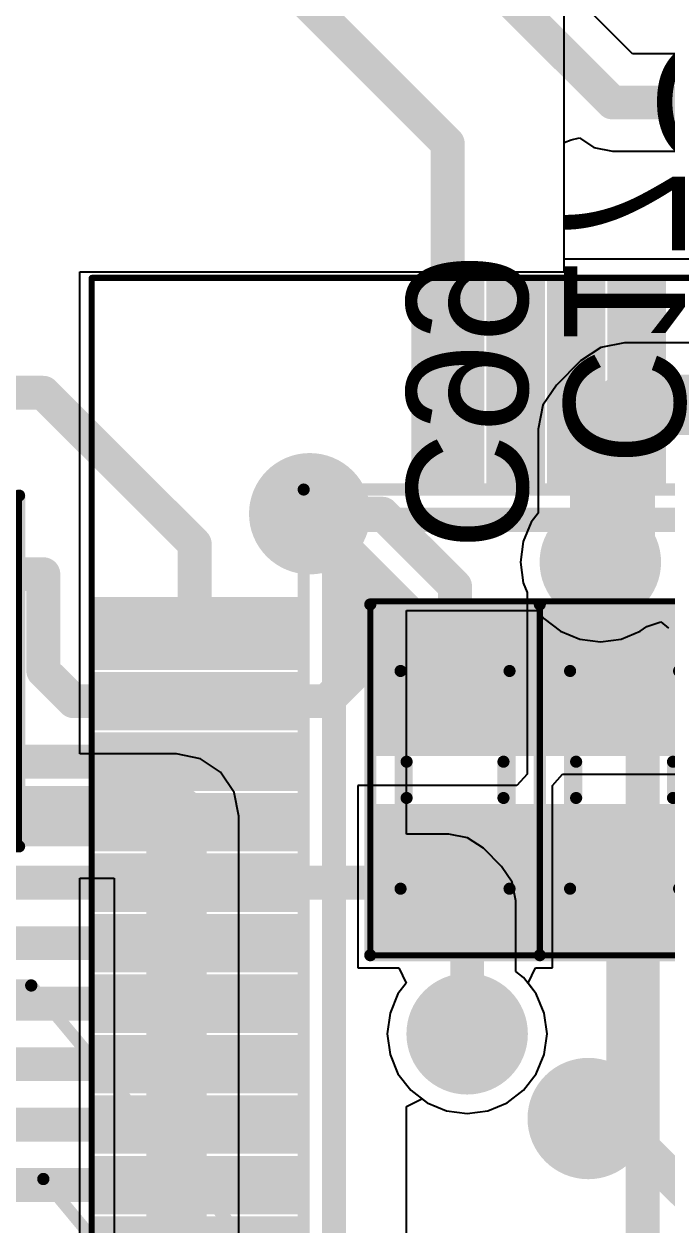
# Model space of a CAD drawing. Header units: millimetres. Extents: x 29 to 180, y 30 to 200.
# Drawn here: x 83.84 to 89.15, y 150.62 to 160.55 of the extents above; entities that cross this region are included whole.
import ezdxf

# ---------------------------------------------------------------- set-up
doc = ezdxf.new("R2010")
doc.units = ezdxf.units.MM
for name, color, linetype in [('BottomLayer', 5, 'Continuous'), ('BottomOverlay', 54, 'Continuous'), ('BottomPaste', 16, 'Continuous'), ('BottomSolder', 6, 'Continuous'), ('Mechanical13', 56, 'Continuous'), ('Mechanical15', 56, 'Continuous'), ('MultiLayer', 9, 'Continuous'), ('TopLayer', 1, 'Continuous'), ('TopOverlay', 2, 'Continuous'), ('TopPaste', 8, 'Continuous'), ('TopSolder', 216, 'Continuous'), ('ViaHoleLayer', 16, 'Continuous')]:
    doc.layers.add(name, color=color, linetype=linetype)

# ---------------------------------------------------------------- blocks, each defined once
blk = doc.blocks.new('SMD_C_0603_133')
at = {"layer": 'Mechanical13', "const_width": 0.0999998}
for points in [[(-0.90000074, 0.4499991), (-0.90000074, -0.45000164)], [(-0.90000074, 0.4499991), (0.8999982, 0.4499991)], [(0.8999982, 0.4499991), (0.8999982, -0.45000164)], [(-0.90000074, -0.45000164), (0.8999982, -0.45000164)]]:
    blk.add_lwpolyline(points, dxfattribs=at)
at = {"layer": 'Mechanical13', "const_width": 0.0499999}
for points in [[(-0.9249994199999999, 0.4499991, 1), (-0.8750020599999999, 0.4499991, 1)], [(-0.9249994199999999, 0.4499991, 1), (-0.8750020599999999, 0.4499991, 1)], [(0.8749995199999999, 0.4499991, 1), (0.9249968799999999, 0.4499991, 1)], [(0.8749995199999999, 0.4499991, 1), (0.9249968799999999, 0.4499991, 1)], [(-0.9249994199999999, -0.45000164, 1), (-0.8750020599999999, -0.45000164, 1)], [(-0.9249994199999999, -0.45000164, 1), (-0.8750020599999999, -0.45000164, 1)], [(0.8749995199999999, -0.45000164, 1), (0.9249968799999999, -0.45000164, 1)], [(0.8749995199999999, -0.45000164, 1), (0.9249968799999999, -0.45000164, 1)]]:
    blk.add_lwpolyline(points, format="xyb", close=True, dxfattribs=at)
at = {"layer": 'Mechanical15', "const_width": 0.0499999}
for points in [[(-1.47500086, 0.7000011399999999), (-1.47500086, -0.7000011399999999)], [(-1.47500086, 0.7000011399999999), (1.44999964, 0.7000011399999999)], [(1.44999964, 0.7000011399999999), (1.44999964, -0.7000011399999999)], [(-1.47500086, -0.7000011399999999), (1.44999964, -0.7000011399999999)]]:
    blk.add_lwpolyline(points, dxfattribs=at)
at = {"layer": 'Mechanical15', "const_width": 0.02499868}
for points in [[(-1.4875002, 0.7000011399999999, 1), (-1.46250152, 0.7000011399999999, 1)], [(-1.4875002, 0.7000011399999999, 1), (-1.46250152, 0.7000011399999999, 1)], [(1.4375003, 0.7000011399999999, 1), (1.46249898, 0.7000011399999999, 1)], [(1.4375003, 0.7000011399999999, 1), (1.46249898, 0.7000011399999999, 1)], [(-1.4875002, -0.7000011399999999, 1), (-1.46250152, -0.7000011399999999, 1)], [(-1.4875002, -0.7000011399999999, 1), (-1.46250152, -0.7000011399999999, 1)], [(1.4375003, -0.7000011399999999, 1), (1.46249898, -0.7000011399999999, 1)], [(1.4375003, -0.7000011399999999, 1), (1.46249898, -0.7000011399999999, 1)]]:
    blk.add_lwpolyline(points, format="xyb", close=True, dxfattribs=at)
at = {"layer": 'TopLayer'}
for points in [[(-0.30000194, -0.5499989), (-0.30000194, 0.5499989), (-1.29999994, -0.5499989), (-1.29999994, 0.5499989)], [(1.2999974, -0.5499989), (1.2999974, 0.5499989), (0.2999994, -0.5499989), (0.2999994, 0.5499989)]]:
    blk.add_solid(points, dxfattribs=at)
at = {"layer": 'TopOverlay', "const_width": 0.0999998}
for points in [[(-1.44999964, 0.7000011399999999), (-1.44999964, -0.7000011399999999)], [(-1.44999964, 0.7000011399999999), (1.44999964, 0.7000011399999999)], [(1.44999964, 0.7000011399999999), (1.44999964, -0.7000011399999999)], [(-0.1499997, 0.3999992), (0.1499997, 0.3999992)], [(-0.1499997, -0.40000174), (0.1499997, -0.40000174)], [(-1.44999964, -0.7000011399999999), (1.44999964, -0.7000011399999999)]]:
    blk.add_lwpolyline(points, dxfattribs=at)
at = {"layer": 'TopOverlay', "const_width": 0.0499999}
for points in [[(-1.47499832, 0.7000011399999999, 1), (-1.42500096, 0.7000011399999999, 1)], [(-1.47499832, 0.7000011399999999, 1), (-1.42500096, 0.7000011399999999, 1)], [(1.42500096, 0.7000011399999999, 1), (1.47499832, 0.7000011399999999, 1)], [(1.42500096, 0.7000011399999999, 1), (1.47499832, 0.7000011399999999, 1)], [(-0.17499838, 0.3999992, 1), (-0.12500102, 0.3999992, 1)], [(0.12500102, 0.3999992, 1), (0.17499838, 0.3999992, 1)], [(-0.17499838, -0.40000174, 1), (-0.12500102, -0.40000174, 1)], [(0.12500102, -0.40000174, 1), (0.17499838, -0.40000174, 1)], [(-1.47499832, -0.7000011399999999, 1), (-1.42500096, -0.7000011399999999, 1)], [(-1.47499832, -0.7000011399999999, 1), (-1.42500096, -0.7000011399999999, 1)], [(1.42500096, -0.7000011399999999, 1), (1.47499832, -0.7000011399999999, 1)], [(1.42500096, -0.7000011399999999, 1), (1.47499832, -0.7000011399999999, 1)]]:
    blk.add_lwpolyline(points, format="xyb", close=True, dxfattribs=at)
at = {"layer": 'TopPaste'}
for points in [[(-0.30000194, -0.5499989), (-0.30000194, 0.5499989), (-1.29999994, -0.5499989), (-1.29999994, 0.5499989)], [(1.2999974, -0.5499989), (1.2999974, 0.5499989), (0.2999994, -0.5499989), (0.2999994, 0.5499989)]]:
    blk.add_solid(points, dxfattribs=at)
at = {"layer": 'TopSolder'}
for points in [[(-0.19840194, -0.6515989), (-0.19840194, 0.6515989), (-1.40159994, -0.6515989), (-1.40159994, 0.6515989)], [(1.4015974, -0.6515989), (1.4015974, 0.6515989), (0.1983994, -0.6515989), (0.1983994, 0.6515989)]]:
    blk.add_solid(points, dxfattribs=at)
blk = doc.blocks.new('SMD_C_0603_B_219')
at = {"layer": 'BottomLayer'}
for points in [[(-1.29999994, 0.5499989), (-1.29999994, -0.5499989), (-0.30000194, 0.5499989), (-0.30000194, -0.5499989)], [(0.2999994, 0.5499989), (0.2999994, -0.5499989), (1.2999974, 0.5499989), (1.2999974, -0.5499989)]]:
    blk.add_solid(points, dxfattribs=at)
at = {"layer": 'BottomOverlay', "const_width": 0.0999998}
for points in [[(-1.44999964, -0.7000011399999999), (-1.44999964, 0.7000011399999999)], [(1.44999964, 0.7000011399999999), (-1.44999964, 0.7000011399999999)], [(1.44999964, -0.7000011399999999), (1.44999964, 0.7000011399999999)], [(0.1499997, 0.40000174), (-0.1499997, 0.40000174)], [(0.1499997, -0.3999992), (-0.1499997, -0.3999992)], [(1.44999964, -0.7000011399999999), (-1.44999964, -0.7000011399999999)]]:
    blk.add_lwpolyline(points, dxfattribs=at)
at = {"layer": 'BottomOverlay', "const_width": 0.0499999}
for points in [[(-1.47499832, 0.7000011399999999, 1), (-1.42500096, 0.7000011399999999, 1)], [(-1.47499832, 0.7000011399999999, 1), (-1.42500096, 0.7000011399999999, 1)], [(1.42500096, 0.7000011399999999, 1), (1.47499832, 0.7000011399999999, 1)], [(1.42500096, 0.7000011399999999, 1), (1.47499832, 0.7000011399999999, 1)], [(-0.17499838, 0.40000174, 1), (-0.12500102, 0.40000174, 1)], [(0.12500102, 0.40000174, 1), (0.17499838, 0.40000174, 1)], [(-0.17499838, -0.3999992, 1), (-0.12500102, -0.3999992, 1)], [(0.12500102, -0.3999992, 1), (0.17499838, -0.3999992, 1)], [(-1.47499832, -0.7000011399999999, 1), (-1.42500096, -0.7000011399999999, 1)], [(-1.47499832, -0.7000011399999999, 1), (-1.42500096, -0.7000011399999999, 1)], [(1.42500096, -0.7000011399999999, 1), (1.47499832, -0.7000011399999999, 1)], [(1.42500096, -0.7000011399999999, 1), (1.47499832, -0.7000011399999999, 1)]]:
    blk.add_lwpolyline(points, format="xyb", close=True, dxfattribs=at)
at = {"layer": 'BottomPaste'}
for points in [[(-1.29999994, 0.5499989), (-1.29999994, -0.5499989), (-0.30000194, 0.5499989), (-0.30000194, -0.5499989)], [(0.2999994, 0.5499989), (0.2999994, -0.5499989), (1.2999974, 0.5499989), (1.2999974, -0.5499989)]]:
    blk.add_solid(points, dxfattribs=at)
at = {"layer": 'BottomSolder'}
for points in [[(-1.40159994, 0.6515989), (-1.40159994, -0.6515989), (-0.19840194, 0.6515989), (-0.19840194, -0.6515989)], [(0.1983994, 0.6515989), (0.1983994, -0.6515989), (1.4015974, 0.6515989), (1.4015974, -0.6515989)]]:
    blk.add_solid(points, dxfattribs=at)
at = {"layer": 'Mechanical13', "const_width": 0.0999998}
for points in [[(-0.90000074, -0.4499991), (-0.90000074, 0.45000164)], [(0.8999982, 0.45000164), (-0.90000074, 0.45000164)], [(0.8999982, -0.4499991), (0.8999982, 0.45000164)], [(0.8999982, -0.4499991), (-0.90000074, -0.4499991)]]:
    blk.add_lwpolyline(points, dxfattribs=at)
at = {"layer": 'Mechanical13', "const_width": 0.0499999}
for points in [[(-0.9249994199999999, 0.45000164, 1), (-0.8750020599999999, 0.45000164, 1)], [(-0.9249994199999999, 0.45000164, 1), (-0.8750020599999999, 0.45000164, 1)], [(0.8749995199999999, 0.45000164, 1), (0.9249968799999999, 0.45000164, 1)], [(0.8749995199999999, 0.45000164, 1), (0.9249968799999999, 0.45000164, 1)], [(-0.9249994199999999, -0.4499991, 1), (-0.8750020599999999, -0.4499991, 1)], [(-0.9249994199999999, -0.4499991, 1), (-0.8750020599999999, -0.4499991, 1)], [(0.8749995199999999, -0.4499991, 1), (0.9249968799999999, -0.4499991, 1)], [(0.8749995199999999, -0.4499991, 1), (0.9249968799999999, -0.4499991, 1)]]:
    blk.add_lwpolyline(points, format="xyb", close=True, dxfattribs=at)
at = {"layer": 'Mechanical15', "const_width": 0.0499999}
for points in [[(-1.47500086, -0.7000011399999999), (-1.47500086, 0.7000011399999999)], [(1.44999964, 0.7000011399999999), (-1.47500086, 0.7000011399999999)], [(1.44999964, -0.7000011399999999), (1.44999964, 0.7000011399999999)], [(1.44999964, -0.7000011399999999), (-1.47500086, -0.7000011399999999)]]:
    blk.add_lwpolyline(points, dxfattribs=at)
at = {"layer": 'Mechanical15', "const_width": 0.02499868}
for points in [[(-1.4875002, 0.7000011399999999, 1), (-1.46250152, 0.7000011399999999, 1)], [(-1.4875002, 0.7000011399999999, 1), (-1.46250152, 0.7000011399999999, 1)], [(1.4375003, 0.7000011399999999, 1), (1.46249898, 0.7000011399999999, 1)], [(1.4375003, 0.7000011399999999, 1), (1.46249898, 0.7000011399999999, 1)], [(-1.4875002, -0.7000011399999999, 1), (-1.46250152, -0.7000011399999999, 1)], [(-1.4875002, -0.7000011399999999, 1), (-1.46250152, -0.7000011399999999, 1)], [(1.4375003, -0.7000011399999999, 1), (1.46249898, -0.7000011399999999, 1)], [(1.4375003, -0.7000011399999999, 1), (1.46249898, -0.7000011399999999, 1)]]:
    blk.add_lwpolyline(points, format="xyb", close=True, dxfattribs=at)
blk = doc.blocks.new('SMD_C_0603_B_301')
at = {"layer": 'BottomLayer'}
for points in [[(-1.29999994, 0.5499989), (-1.29999994, -0.5499989), (-0.30000194, 0.5499989), (-0.30000194, -0.5499989)], [(0.2999994, 0.5499989), (0.2999994, -0.5499989), (1.2999974, 0.5499989), (1.2999974, -0.5499989)]]:
    blk.add_solid(points, dxfattribs=at)
at = {"layer": 'BottomOverlay', "const_width": 0.0999998}
for points in [[(-1.44999964, -0.7000011399999999), (-1.44999964, 0.7000011399999999)], [(1.44999964, 0.7000011399999999), (-1.44999964, 0.7000011399999999)], [(1.44999964, -0.7000011399999999), (1.44999964, 0.7000011399999999)], [(0.1499997, 0.40000174), (-0.1499997, 0.40000174)], [(0.1499997, -0.3999992), (-0.1499997, -0.3999992)], [(1.44999964, -0.7000011399999999), (-1.44999964, -0.7000011399999999)]]:
    blk.add_lwpolyline(points, dxfattribs=at)
at = {"layer": 'BottomOverlay', "const_width": 0.0499999}
for points in [[(-1.47499832, 0.7000011399999999, 1), (-1.42500096, 0.7000011399999999, 1)], [(-1.47499832, 0.7000011399999999, 1), (-1.42500096, 0.7000011399999999, 1)], [(1.42500096, 0.7000011399999999, 1), (1.47499832, 0.7000011399999999, 1)], [(1.42500096, 0.7000011399999999, 1), (1.47499832, 0.7000011399999999, 1)], [(-0.17499838, 0.40000174, 1), (-0.12500102, 0.40000174, 1)], [(0.12500102, 0.40000174, 1), (0.17499838, 0.40000174, 1)], [(-0.17499838, -0.3999992, 1), (-0.12500102, -0.3999992, 1)], [(0.12500102, -0.3999992, 1), (0.17499838, -0.3999992, 1)], [(-1.47499832, -0.7000011399999999, 1), (-1.42500096, -0.7000011399999999, 1)], [(-1.47499832, -0.7000011399999999, 1), (-1.42500096, -0.7000011399999999, 1)], [(1.42500096, -0.7000011399999999, 1), (1.47499832, -0.7000011399999999, 1)], [(1.42500096, -0.7000011399999999, 1), (1.47499832, -0.7000011399999999, 1)]]:
    blk.add_lwpolyline(points, format="xyb", close=True, dxfattribs=at)
at = {"layer": 'BottomPaste'}
for points in [[(-1.29999994, 0.5499989), (-1.29999994, -0.5499989), (-0.30000194, 0.5499989), (-0.30000194, -0.5499989)], [(0.2999994, 0.5499989), (0.2999994, -0.5499989), (1.2999974, 0.5499989), (1.2999974, -0.5499989)]]:
    blk.add_solid(points, dxfattribs=at)
at = {"layer": 'BottomSolder'}
for points in [[(-1.40159994, 0.6515989), (-1.40159994, -0.6515989), (-0.19840194, 0.6515989), (-0.19840194, -0.6515989)], [(0.1983994, 0.6515989), (0.1983994, -0.6515989), (1.4015974, 0.6515989), (1.4015974, -0.6515989)]]:
    blk.add_solid(points, dxfattribs=at)
at = {"layer": 'Mechanical13', "const_width": 0.0999998}
for points in [[(-0.90000074, -0.4499991), (-0.90000074, 0.45000164)], [(0.8999982, 0.45000164), (-0.90000074, 0.45000164)], [(0.8999982, -0.4499991), (0.8999982, 0.45000164)], [(0.8999982, -0.4499991), (-0.90000074, -0.4499991)]]:
    blk.add_lwpolyline(points, dxfattribs=at)
at = {"layer": 'Mechanical13', "const_width": 0.0499999}
for points in [[(-0.9249994199999999, 0.45000164, 1), (-0.8750020599999999, 0.45000164, 1)], [(-0.9249994199999999, 0.45000164, 1), (-0.8750020599999999, 0.45000164, 1)], [(0.8749995199999999, 0.45000164, 1), (0.9249968799999999, 0.45000164, 1)], [(0.8749995199999999, 0.45000164, 1), (0.9249968799999999, 0.45000164, 1)], [(-0.9249994199999999, -0.4499991, 1), (-0.8750020599999999, -0.4499991, 1)], [(-0.9249994199999999, -0.4499991, 1), (-0.8750020599999999, -0.4499991, 1)], [(0.8749995199999999, -0.4499991, 1), (0.9249968799999999, -0.4499991, 1)], [(0.8749995199999999, -0.4499991, 1), (0.9249968799999999, -0.4499991, 1)]]:
    blk.add_lwpolyline(points, format="xyb", close=True, dxfattribs=at)
at = {"layer": 'Mechanical15', "const_width": 0.0499999}
for points in [[(-1.47500086, -0.7000011399999999), (-1.47500086, 0.7000011399999999)], [(1.44999964, 0.7000011399999999), (-1.47500086, 0.7000011399999999)], [(1.44999964, -0.7000011399999999), (1.44999964, 0.7000011399999999)], [(1.44999964, -0.7000011399999999), (-1.47500086, -0.7000011399999999)]]:
    blk.add_lwpolyline(points, dxfattribs=at)
at = {"layer": 'Mechanical15', "const_width": 0.02499868}
for points in [[(-1.4875002, 0.7000011399999999, 1), (-1.46250152, 0.7000011399999999, 1)], [(-1.4875002, 0.7000011399999999, 1), (-1.46250152, 0.7000011399999999, 1)], [(1.4375003, 0.7000011399999999, 1), (1.46249898, 0.7000011399999999, 1)], [(1.4375003, 0.7000011399999999, 1), (1.46249898, 0.7000011399999999, 1)], [(-1.4875002, -0.7000011399999999, 1), (-1.46250152, -0.7000011399999999, 1)], [(-1.4875002, -0.7000011399999999, 1), (-1.46250152, -0.7000011399999999, 1)], [(1.4375003, -0.7000011399999999, 1), (1.46249898, -0.7000011399999999, 1)], [(1.4375003, -0.7000011399999999, 1), (1.46249898, -0.7000011399999999, 1)]]:
    blk.add_lwpolyline(points, format="xyb", close=True, dxfattribs=at)
blk = doc.blocks.new('SOT486_1_V_621')
at = {"layer": 'Mechanical13', "const_width": 0.0999998}
for points in [[(-9.99999778, -9.99999778), (-9.99999778, 10.00000032)], [(10.00000032, -9.99999778), (-9.99999778, -9.99999778)]]:
    blk.add_lwpolyline(points, dxfattribs=at)
at = {"layer": 'Mechanical13', "const_width": 0.0499999}
blk.add_lwpolyline([(-10.02499646, -9.99999778, 1), (-9.9749991, -9.99999778, 1)], format="xyb", close=True, dxfattribs=at)
blk.add_lwpolyline([(-10.02499646, -9.99999778, 1), (-9.9749991, -9.99999778, 1)], format="xyb", close=True, dxfattribs=at)
at = {"layer": 'Mechanical15', "const_width": 0.0499999}
for points in [[(-11.74999936, -11.74999936), (-11.74999936, 11.7500019)], [(11.7500019, -11.74999936), (-11.74999936, -11.74999936)]]:
    blk.add_lwpolyline(points, dxfattribs=at)
at = {"layer": 'Mechanical15', "const_width": 0.02499868}
blk.add_lwpolyline([(-11.7624987, -11.74999936, 1), (-11.73750002, -11.74999936, 1)], format="xyb", close=True, dxfattribs=at)
blk.add_lwpolyline([(-11.7624987, -11.74999936, 1), (-11.73750002, -11.74999936, 1)], format="xyb", close=True, dxfattribs=at)
at = {"layer": 'TopLayer'}
for points in [[(-10.15000002, -7.38999792), (-10.15000002, -7.10999848), (-11.64999702, -7.38999792), (-11.64999702, -7.10999848)], [(-10.15000002, -7.889999459999999), (-10.15000002, -7.610000019999999), (-11.64999702, -7.889999459999999), (-11.64999702, -7.610000019999999)], [(-10.15000002, -8.38999846), (-10.15000002, -8.10999902), (-11.64999702, -8.38999846), (-11.64999702, -8.10999902)], [(-10.15000002, -9.009997219999999), (-10.15000002, -8.609998019999999), (-11.64999702, -9.009997219999999), (-11.64999702, -8.609998019999999)], [(-9.009997219999999, -11.64999702), (-8.609998019999999, -11.64999702), (-9.009997219999999, -10.15000002), (-8.609998019999999, -10.15000002)], [(-8.38999846, -11.64999702), (-8.10999902, -11.64999702), (-8.38999846, -10.15000002), (-8.10999902, -10.15000002)], [(-7.889999459999999, -11.64999702), (-7.610000019999999, -11.64999702), (-7.889999459999999, -10.15000002), (-7.610000019999999, -10.15000002)], [(-7.38999792, -11.64999702), (-7.10999848, -11.64999702), (-7.38999792, -10.15000002), (-7.10999848, -10.15000002)], [(-6.88999892, -11.64999702), (-6.60999948, -11.64999702), (-6.88999892, -10.15000002), (-6.60999948, -10.15000002)], [(-6.38999738, -11.64999702), (-6.10999794, -11.64999702), (-6.38999738, -10.15000002), (-6.10999794, -10.15000002)], [(-5.88999838, -11.64999702), (-5.60999894, -11.64999702), (-5.88999838, -10.15000002), (-5.60999894, -10.15000002)], [(-5.38999938, -11.64999702), (-5.10999994, -11.64999702), (-5.38999938, -10.15000002), (-5.10999994, -10.15000002)], [(-4.889997839999999, -11.64999702), (-4.609998399999999, -11.64999702), (-4.889997839999999, -10.15000002), (-4.609998399999999, -10.15000002)], [(-4.38999884, -11.64999702), (-4.1099994, -11.64999702), (-4.38999884, -10.15000002), (-4.1099994, -10.15000002)]]:
    blk.add_solid(points, dxfattribs=at)
at = {"layer": 'TopOverlay', "const_width": 0.1999996}
for points in [[(-9.74999828, -9.74999828), (-9.74999828, 9.750000819999999)], [(9.750000819999999, -9.74999828), (-9.74999828, -9.74999828)]]:
    blk.add_lwpolyline(points, dxfattribs=at)
at = {"layer": 'TopOverlay', "const_width": 0.0999998}
blk.add_lwpolyline([(-9.79999818, -9.74999828, 1), (-9.69999838, -9.74999828, 1)], format="xyb", close=True, dxfattribs=at)
blk.add_lwpolyline([(-9.79999818, -9.74999828, 1), (-9.69999838, -9.74999828, 1)], format="xyb", close=True, dxfattribs=at)
at = {"layer": 'TopPaste'}
for points in [[(-10.15000002, -7.38999792), (-10.15000002, -7.10999848), (-11.64999702, -7.38999792), (-11.64999702, -7.10999848)], [(-10.15000002, -7.889999459999999), (-10.15000002, -7.610000019999999), (-11.64999702, -7.889999459999999), (-11.64999702, -7.610000019999999)], [(-10.15000002, -8.38999846), (-10.15000002, -8.10999902), (-11.64999702, -8.38999846), (-11.64999702, -8.10999902)], [(-10.15000002, -9.009997219999999), (-10.15000002, -8.609998019999999), (-11.64999702, -9.009997219999999), (-11.64999702, -8.609998019999999)], [(-9.009997219999999, -11.64999702), (-8.609998019999999, -11.64999702), (-9.009997219999999, -10.15000002), (-8.609998019999999, -10.15000002)], [(-8.38999846, -11.64999702), (-8.10999902, -11.64999702), (-8.38999846, -10.15000002), (-8.10999902, -10.15000002)], [(-7.889999459999999, -11.64999702), (-7.610000019999999, -11.64999702), (-7.889999459999999, -10.15000002), (-7.610000019999999, -10.15000002)], [(-7.38999792, -11.64999702), (-7.10999848, -11.64999702), (-7.38999792, -10.15000002), (-7.10999848, -10.15000002)], [(-6.88999892, -11.64999702), (-6.60999948, -11.64999702), (-6.88999892, -10.15000002), (-6.60999948, -10.15000002)], [(-6.38999738, -11.64999702), (-6.10999794, -11.64999702), (-6.38999738, -10.15000002), (-6.10999794, -10.15000002)], [(-5.88999838, -11.64999702), (-5.60999894, -11.64999702), (-5.88999838, -10.15000002), (-5.60999894, -10.15000002)], [(-5.38999938, -11.64999702), (-5.10999994, -11.64999702), (-5.38999938, -10.15000002), (-5.10999994, -10.15000002)], [(-4.889997839999999, -11.64999702), (-4.609998399999999, -11.64999702), (-4.889997839999999, -10.15000002), (-4.609998399999999, -10.15000002)], [(-4.38999884, -11.64999702), (-4.1099994, -11.64999702), (-4.38999884, -10.15000002), (-4.1099994, -10.15000002)]]:
    blk.add_solid(points, dxfattribs=at)
at = {"layer": 'TopSolder'}
for points in [[(-10.04840002, -7.491597919999999), (-10.04840002, -7.008398479999999), (-11.75159702, -7.491597919999999), (-11.75159702, -7.008398479999999)], [(-10.04840002, -7.99159946), (-10.04840002, -7.50840002), (-11.75159702, -7.99159946), (-11.75159702, -7.50840002)], [(-10.04840002, -8.491598459999999), (-10.04840002, -8.008399019999999), (-11.75159702, -8.491598459999999), (-11.75159702, -8.008399019999999)], [(-10.04840002, -9.11159722), (-10.04840002, -8.50839802), (-11.75159702, -9.11159722), (-11.75159702, -8.50839802)], [(-9.11159722, -11.75159702), (-8.50839802, -11.75159702), (-9.11159722, -10.04840002), (-8.50839802, -10.04840002)], [(-8.491598459999999, -11.75159702), (-8.008399019999999, -11.75159702), (-8.491598459999999, -10.04840002), (-8.008399019999999, -10.04840002)], [(-7.99159946, -11.75159702), (-7.50840002, -11.75159702), (-7.99159946, -10.04840002), (-7.50840002, -10.04840002)], [(-7.491597919999999, -11.75159702), (-7.008398479999999, -11.75159702), (-7.491597919999999, -10.04840002), (-7.008398479999999, -10.04840002)], [(-6.991598919999999, -11.75159702), (-6.50839948, -11.75159702), (-6.991598919999999, -10.04840002), (-6.50839948, -10.04840002)], [(-6.49159738, -11.75159702), (-6.00839794, -11.75159702), (-6.49159738, -10.04840002), (-6.00839794, -10.04840002)], [(-5.991598379999999, -11.75159702), (-5.508398939999999, -11.75159702), (-5.991598379999999, -10.04840002), (-5.508398939999999, -10.04840002)], [(-5.491599379999999, -11.75159702), (-5.008399939999999, -11.75159702), (-5.491599379999999, -10.04840002), (-5.008399939999999, -10.04840002)], [(-4.99159784, -11.75159702), (-4.5083984, -11.75159702), (-4.99159784, -10.04840002), (-4.5083984, -10.04840002)], [(-4.49159884, -11.75159702), (-4.0083994, -11.75159702), (-4.49159884, -10.04840002), (-4.0083994, -10.04840002)], [(-3.9915973, -11.75159702), (-3.50839786, -11.75159702), (-3.9915973, -10.04840002), (-3.50839786, -10.04840002)]]:
    blk.add_solid(points, dxfattribs=at)

msp = doc.modelspace()

# ---------------------------------------------------------------- linework, layer by layer
at = {"layer": 'BottomLayer'}
for p, q in [((88.29999866, 158.5000005), (88.29999866, 167.6999948)), ((84.29999903999999, 154.51387436), (84.29999903999999, 158.50000304)), ((84.29999903999999, 158.50000304), (88.29999866, 158.5000005)), ((88.60335085999999, 157.87475664), (88.43663796, 157.7633624)), ((88.8000002, 157.91387264), (88.60335085999999, 157.87475664)), ((108.1999995, 157.91387264), (88.8000002, 157.91387264)), ((88.43663796, 157.7633624), (88.23652152, 157.56324596)), ((88.23652152, 157.56324596), (88.12512728, 157.3965356)), ((88.12512728, 157.3965356), (88.08601128, 157.19988372)), ((88.08601128, 157.19988372), (88.08601128, 156.50437076)), ((88.08601128, 156.50437076), (88.0286149, 156.4295703)), ((88.0286149, 156.4295703), (87.96271714, 156.2704774)), ((87.96271714, 156.2704774), (87.94024067999999, 156.09974876)), ((87.94024067999999, 156.09974876), (87.96271714, 155.92902012)), ((87.96271714, 155.92902012), (87.99600129999999, 155.84866468)), ((87.99600129999999, 155.84866468), (87.99600129999999, 154.38100442)), ((85.09999997999999, 154.51387436), (84.29999903999999, 154.51387436)), ((85.29664932, 154.47475836), (85.09999997999999, 154.51387436)), ((85.46336222, 154.36336412), (85.29664932, 154.47475836)), ((85.57475645999999, 154.19665122), (85.46336222, 154.36336412)), ((87.99599875999999, 154.34600322), (87.91150565999999, 154.25400188)), ((87.99600129999999, 154.38100442), (87.99599875999999, 154.34600322)), ((88.2040019, 154.25400188), (88.288495, 154.34600322)), ((88.288495, 154.34600322), (92.40400111999999, 154.34600322)), ((85.61387246, 154.00000188), (85.57475645999999, 154.19665122)), ((87.91150565999999, 154.25400188), (86.59600155999999, 154.25400188)), ((86.59600155999999, 154.25400188), (86.59600155999999, 152.74600388)), ((88.20399936, 154.21900068), (88.2040019, 154.25400188)), ((88.20399936, 152.74600388), (88.20399936, 154.21900068)), ((85.61387246, 149.01387266), (85.61387246, 154.00000188)), ((84.30000158, 134.90000452), (84.29999903999999, 153.4861294)), ((84.29999903999999, 153.4861294), (84.58612749999999, 153.4861294)), ((84.58612749999999, 153.4861294), (84.58612749999999, 148.50000018)), ((86.59600155999999, 152.74600388), (86.936707, 152.74600388)), ((86.936707, 152.74600388), (86.99716407999999, 152.61900388)), ((88.00283644, 152.61900388), (88.06329352, 152.74600388)), ((88.06329352, 152.74600388), (88.20399936, 152.74600388)), ((86.99716407999999, 152.61900388), (86.92873139999999, 152.52982194)), ((88.07126912, 152.52982194), (88.00283644, 152.61900388)), ((86.92873139999999, 152.52982194), (86.86283363999999, 152.37072904)), ((88.13716688, 152.37072904), (88.07126912, 152.52982194)), ((86.86283363999999, 152.37072904), (86.84035718, 152.2000004)), ((88.15964333999999, 152.2000004), (88.13716688, 152.37072904)), ((86.84035718, 152.2000004), (86.86283363999999, 152.02927176)), ((88.13716688, 152.02927176), (88.15964333999999, 152.2000004)), ((86.86283363999999, 152.02927176), (86.92873139999999, 151.87017886)), ((88.07126912, 151.87017886), (88.13716688, 152.02927176)), ((86.92873139999999, 151.87017886), (87.03356228, 151.73356242)), ((87.96643823999999, 151.73356242), (88.07126912, 151.87017886)), ((87.03356228, 151.73356242), (87.17017872, 151.62873154)), ((87.82982179999999, 151.62873154), (87.96643823999999, 151.73356242)), ((87.17017872, 151.62873154), (87.32927162, 151.56283378)), ((87.6707289, 151.56283378), (87.82982179999999, 151.62873154)), ((87.32927162, 151.56283378), (87.50000026, 151.54035732)), ((87.50000026, 151.54035732), (87.6707289, 151.56283378))]:
    msp.add_line(p, q, dxfattribs=at)
for points, const_width in [([(88.59988376, 157.19988372), (88.8000002, 157.40000016)], 0.499999), ([(88.8000002, 157.40000016), (89.90000054, 157.40000016)], 0.499999), ([(88.59988376, 156.09974876), (88.59988376, 157.19988372)], 0.499999), ([(86.20000032, 156.50000196), (86.79999912, 156.50000196)], 0.27999944), ([(86.79999912, 156.50000196), (87.40000046, 155.90000062)], 0.27999944), ([(88.59988376, 155.50011826), (88.59988376, 156.09974876)], 0.2999994), ([(87.40000046, 155.10000222), (87.40000046, 155.90000062)], 0.27999944), ([(88.59988376, 155.50011826), (88.89999999999999, 155.20000202)], 0.2999994), ([(88.8000002, 155.10000222), (88.89999999999999, 155.20000202)], 0.2999994), ([(82.5999999, 154.00000188), (85.09999997999999, 154.00000188)], 0.499999), ([(85.09999997999999, 148.50000018), (85.09999997999999, 154.00000188)], 0.499999), ([(87.40000046, 153.50000288), (87.50000026, 153.40000308)], 0.27999944), ([(88.8000002, 153.50000288), (90.19999994, 153.50000288)], 0.2999994), ([(88.8000002, 151.400002), (88.8000002, 153.50000288)], 0.2999994), ([(87.50000026, 152.2000004), (87.50000026, 153.40000308)], 0.27999944), ([(88.8000002, 151.400002), (89.399999, 150.8000032)], 0.2999994)]:
    msp.add_lwpolyline(points, dxfattribs=dict(at, const_width=const_width))
for points, const_width in [([(88.67500172, 157.40000016, 1), (88.92499868, 157.40000016, 1)], 0.2499995), ([(88.67500172, 157.40000016, 1), (88.92499868, 157.40000016, 1)], 0.2499995), ([(88.47488528, 157.19988372, 1), (88.72488224, 157.19988372, 1)], 0.2499995), ([(88.47488528, 157.19988372, 1), (88.72488224, 157.19988372, 1)], 0.2499995), ([(86.00000071999999, 156.50000196, 1), (86.39999992, 156.50000196, 1)], 0.3999992), ([(86.13000045999999, 156.50000196, 1), (86.27000018, 156.50000196, 1)], 0.13999972), ([(86.72999926, 156.50000196, 1), (86.86999897999999, 156.50000196, 1)], 0.13999972), ([(86.72999926, 156.50000196, 1), (86.86999897999999, 156.50000196, 1)], 0.13999972), ([(88.39988416, 156.09974876, 1), (88.79988336, 156.09974876, 1)], 0.3999992), ([(88.47488528, 156.09974876, 1), (88.72488224, 156.09974876, 1)], 0.2499995), ([(88.52488518, 156.09974876, 1), (88.67488234, 156.09974876, 1)], 0.1499997), ([(87.33000059999999, 155.90000062, 1), (87.47000032, 155.90000062, 1)], 0.13999972), ([(87.33000059999999, 155.90000062, 1), (87.47000032, 155.90000062, 1)], 0.13999972), ([(88.52488518, 155.50011826, 1), (88.67488234, 155.50011826, 1)], 0.1499997), ([(88.52488518, 155.50011826, 1), (88.67488234, 155.50011826, 1)], 0.1499997), ([(88.82500141999999, 155.20000202, 1), (88.97499857999999, 155.20000202, 1)], 0.1499997), ([(88.82500141999999, 155.20000202, 1), (88.97499857999999, 155.20000202, 1)], 0.1499997), ([(87.33000059999999, 155.10000222, 1), (87.47000032, 155.10000222, 1)], 0.13999972), ([(88.72500162, 155.10000222, 1), (88.87499878, 155.10000222, 1)], 0.1499997), ([(84.97500149999999, 154.00000188, 1), (85.22499846, 154.00000188, 1)], 0.2499995), ([(84.97500149999999, 154.00000188, 1), (85.22499846, 154.00000188, 1)], 0.2499995), ([(87.33000059999999, 153.50000288, 1), (87.47000032, 153.50000288, 1)], 0.13999972), ([(88.72500162, 153.50000288, 1), (88.87499878, 153.50000288, 1)], 0.1499997), ([(88.72500162, 153.50000288, 1), (88.87499878, 153.50000288, 1)], 0.1499997), ([(87.4300004, 153.40000308, 1), (87.57000011999999, 153.40000308, 1)], 0.13999972), ([(87.4300004, 153.40000308, 1), (87.57000011999999, 153.40000308, 1)], 0.13999972), ([(87.30000066, 152.2000004, 1), (87.69999985999999, 152.2000004, 1)], 0.3999992), ([(87.4300004, 152.2000004, 1), (87.57000011999999, 152.2000004, 1)], 0.13999972), ([(88.29997326, 151.49995354, 1), (88.69997246, 151.49995354, 1)], 0.3999992), ([(88.72500162, 151.400002, 1), (88.87499878, 151.400002, 1)], 0.1499997), ([(88.72500162, 151.400002, 1), (88.87499878, 151.400002, 1)], 0.1499997)]:
    msp.add_lwpolyline(points, format="xyb", close=True, dxfattribs=dict(at, const_width=const_width))
at = {"layer": 'BottomOverlay', "const_width": 0.1016}
for points in [[(79.90000022, 152.60000214), (83.89999983999999, 152.60000214)], [(83.89999983999999, 152.60000214), (87.15000096, 148.69999978)], [(79.90000022, 151.00000026), (84.00000218, 151.00000026)], [(84.00000218, 151.00000026), (87.15000096, 147.20000024)]]:
    msp.add_lwpolyline(points, dxfattribs=at)
at = {"layer": 'BottomOverlay', "const_width": 0.0508}
for points in [[(83.87459984, 152.60000214, 1), (83.92539984, 152.60000214, 1)], [(83.87459984, 152.60000214, 1), (83.92539984, 152.60000214, 1)], [(83.97460217999999, 151.00000026, 1), (84.02540218, 151.00000026, 1)], [(83.97460217999999, 151.00000026, 1), (84.02540218, 151.00000026, 1)]]:
    msp.add_lwpolyline(points, format="xyb", close=True, dxfattribs=at)
at = {"layer": 'BottomSolder', "const_width": 0.5015992}
for points in [[(85.94920072, 156.50000196, 1), (86.45079992, 156.50000196, 1)], [(88.34908415999999, 156.09974876, 1), (88.85068335999999, 156.09974876, 1)], [(87.24920066, 152.2000004, 1), (87.75079986, 152.2000004, 1)], [(88.24917325999999, 151.49995354, 1), (88.75077246, 151.49995354, 1)]]:
    msp.add_lwpolyline(points, format="xyb", close=True, dxfattribs=at)
at = {"layer": 'MultiLayer', "const_width": 0.3999992}
for points in [[(86.00000071999999, 156.50000196, 1), (86.39999992, 156.50000196, 1)], [(88.39988416, 156.09974876, 1), (88.79988336, 156.09974876, 1)], [(87.30000066, 152.2000004, 1), (87.69999985999999, 152.2000004, 1)], [(88.29997326, 151.49995354, 1), (88.69997246, 151.49995354, 1)]]:
    msp.add_lwpolyline(points, format="xyb", close=True, dxfattribs=at)
at = {"layer": 'TopLayer'}
for p, q in [((88.86640088, 160.30171902), (88.29999866, 160.86812124)), ((90.20000248, 160.30171902), (88.86640088, 160.30171902)), ((88.29999866, 159.56791556), (88.35892412, 159.59232242)), ((88.29999866, 158.60400588), (88.29999866, 159.56791556)), ((88.35892412, 159.59232242), (88.42700119999999, 159.60855556)), ((88.42700119999999, 159.60855556), (88.54627198, 159.52886052)), ((88.54627198, 159.52886052), (88.70000293999999, 159.49828146)), ((88.70000293999999, 159.49828146), (90.03360454, 159.49828146)), ((89.79399871999999, 158.60400588), (88.29999866, 158.60400588)), ((86.99999618, 155.69999848), (88.0822724, 155.70000102)), ((86.99999618, 153.85171922), (86.99999618, 155.69999848)), ((88.0822724, 155.70000102), (88.13344577999999, 155.63331078)), ((88.13344577999999, 155.63331078), (88.27006222, 155.5284799)), ((88.98253222, 155.56901576), (89.09985228, 155.60592958)), ((89.09985228, 155.60592958), (89.16352499999999, 155.5539434)), ((88.27006222, 155.5284799), (88.42915511999999, 155.46258214)), ((88.77061239999999, 155.46258214), (88.9297053, 155.5284799)), ((88.9297053, 155.5284799), (88.98253222, 155.56901576)), ((88.42915511999999, 155.46258214), (88.59988376, 155.44010568)), ((88.59988376, 155.44010568), (88.77061239999999, 155.46258214)), ((87.35000056, 153.85171922), (86.99999618, 153.85171922)), ((87.50373151999999, 153.82114016), (87.35000056, 153.85171922)), ((87.63405892, 153.7340588), (87.50373151999999, 153.82114016)), ((87.78405862, 153.5840591), (87.63405892, 153.7340588)), ((87.87113998, 153.4537317), (87.78405862, 153.5840591)), ((87.90171903999999, 153.30000074), (87.87113998, 153.4537317)), ((87.90171903999999, 152.71610046), (87.90171903999999, 153.30000074)), ((87.96643823999999, 152.66643838), (87.90171903999999, 152.71610046)), ((88.07126912, 152.52982194), (87.96643823999999, 152.66643838)), ((88.13716688, 152.37072904), (88.07126912, 152.52982194)), ((88.15964333999999, 152.2000004), (88.13716688, 152.37072904)), ((88.13716688, 152.02927176), (88.15964333999999, 152.2000004)), ((88.07126912, 151.87017886), (88.13716688, 152.02927176)), ((87.96643823999999, 151.73356242), (88.07126912, 151.87017886)), ((87.82982179999999, 151.62873154), (87.96643823999999, 151.73356242)), ((86.99999618, 151.59923706), (87.12699617999999, 151.66186584)), ((87.12699617999999, 151.66186584), (87.17017872, 151.62873154)), ((87.17017872, 151.62873154), (87.32927162, 151.56283378)), ((87.6707289, 151.56283378), (87.82982179999999, 151.62873154)), ((86.99999618, 148.73019022), (86.99999618, 151.59923706)), ((87.32927162, 151.56283378), (87.50000026, 151.54035732)), ((87.50000026, 151.54035732), (87.6707289, 151.56283378))]:
    msp.add_line(p, q, dxfattribs=at)
for points, const_width in [([(87.400003, 161.20000018), (88.70000293999999, 159.90000024)], 0.27999944), ([(86.00000071999999, 160.90000078), (87.3400082, 159.5599933)], 0.27999944), ([(88.70000293999999, 159.90000024), (90.20000248, 159.90000024)], 0.27999944), ([(87.3400082, 157.59999976), (87.3400082, 159.5599933)], 0.27999944), ([(88.90000762, 156.70000918), (88.90000762, 157.59999976)], 0.2999994), ([(77.77500065999999, 157.49999996), (84.00000218, 157.49999996)], 0.27999944), ([(84.00000218, 157.49999996), (85.2500073, 156.24999484)], 0.27999944), ([(88.89999999999999, 156.70000156), (88.90000762, 156.70000918)], 0.2999994), ([(88.89999999999999, 156.29999982), (88.89999999999999, 156.70000156)], 0.2999994), ([(86.20000032, 156.50000196), (86.60000206, 156.10000022)], 0.27999944), ([(85.2500073, 155.50999886), (85.2500073, 156.24999484)], 0.27999944), ([(88.69974893999999, 156.09974876), (88.89999999999999, 156.29999982)], 0.2999994), ([(86.60000206, 155.2120086), (86.60000206, 156.10000022)], 0.27999944), ([(86.60000206, 156.10000022), (87.60000006, 155.10000222)], 0.27999944), ([(88.59988376, 156.09974876), (88.69974893999999, 156.09974876)], 0.2999994), ([(83.20000123999999, 156.00000042), (84.00000218, 156.00000042)], 0.27999944), ([(84.00000218, 155.19999948), (84.00000218, 156.00000042)], 0.27999944), ([(84.00000218, 155.19999948), (84.25000168, 154.94999998)], 0.27999944), ([(86.33799343999999, 154.94999998), (86.60000206, 155.2120086)], 0.27999944), ([(87.60000006, 155.10000222), (88.8000002, 155.10000222)], 0.27999944), ([(88.8000002, 155.10000222), (88.95000243999999, 154.94999998)], 0.27999944), ([(84.25000168, 154.94999998), (86.33799343999999, 154.94999998)], 0.27999944), ([(88.95000243999999, 149.40000092), (88.95000243999999, 154.94999998)], 0.27999944), ([(83.15000133999999, 154.45000098), (85.2500073, 154.45000098)], 0.27999944), ([(81.95000119999999, 153.45000044), (87.35000056, 153.45000044)], 0.27999944), ([(87.35000056, 153.45000044), (87.50000026, 153.30000074)], 0.27999944), ([(87.50000026, 152.2000004), (87.50000026, 153.30000074)], 0.27999944), ([(81.77118266, 152.9499989), (85.2500073, 152.9499989)], 0.27999944), ([(81.59236158, 152.4499999), (85.2500073, 152.4499999)], 0.27999944), ([(81.25000005999999, 151.9500009), (85.2500073, 151.9500009)], 0.27999944), ([(81.25000005999999, 151.44999936), (85.2500073, 151.44999936)], 0.27999944), ([(81.55000199999999, 150.95000036), (85.2500073, 150.95000036)], 0.27999944)]:
    msp.add_lwpolyline(points, dxfattribs=dict(at, const_width=const_width))
for points, const_width in [([(88.63000308, 159.90000024, 1), (88.7700028, 159.90000024, 1)], 0.13999972), ([(88.63000308, 159.90000024, 1), (88.7700028, 159.90000024, 1)], 0.13999972), ([(87.27000833999999, 159.5599933, 1), (87.41000806, 159.5599933, 1)], 0.13999972), ([(87.27000833999999, 159.5599933, 1), (87.41000806, 159.5599933, 1)], 0.13999972), ([(87.27000833999999, 157.59999976, 1), (87.41000806, 157.59999976, 1)], 0.13999972), ([(88.82500904, 157.59999976, 1), (88.9750062, 157.59999976, 1)], 0.1499997), ([(83.93000232, 157.49999996, 1), (84.07000203999999, 157.49999996, 1)], 0.13999972), ([(83.93000232, 157.49999996, 1), (84.07000203999999, 157.49999996, 1)], 0.13999972), ([(86.00000071999999, 156.50000196, 1), (86.39999992, 156.50000196, 1)], 0.3999992), ([(88.82500141999999, 156.70000156, 1), (88.97499857999999, 156.70000156, 1)], 0.1499997), ([(88.82500141999999, 156.70000156, 1), (88.97499857999999, 156.70000156, 1)], 0.1499997), ([(88.82500904, 156.70000918, 1), (88.9750062, 156.70000918, 1)], 0.1499997), ([(88.82500904, 156.70000918, 1), (88.9750062, 156.70000918, 1)], 0.1499997), ([(86.13000045999999, 156.50000196, 1), (86.27000018, 156.50000196, 1)], 0.13999972), ([(88.39988416, 156.09974876, 1), (88.79988336, 156.09974876, 1)], 0.3999992), ([(85.18000744, 156.24999484, 1), (85.32000715999999, 156.24999484, 1)], 0.13999972), ([(85.18000744, 156.24999484, 1), (85.32000715999999, 156.24999484, 1)], 0.13999972), ([(88.82500141999999, 156.29999982, 1), (88.97499857999999, 156.29999982, 1)], 0.1499997), ([(88.82500141999999, 156.29999982, 1), (88.97499857999999, 156.29999982, 1)], 0.1499997), ([(86.5300022, 156.10000022, 1), (86.67000191999999, 156.10000022, 1)], 0.13999972), ([(86.5300022, 156.10000022, 1), (86.67000191999999, 156.10000022, 1)], 0.13999972), ([(86.5300022, 156.10000022, 1), (86.67000191999999, 156.10000022, 1)], 0.13999972), ([(88.52488518, 156.09974876, 1), (88.67488234, 156.09974876, 1)], 0.1499997), ([(88.62475036, 156.09974876, 1), (88.77474751999999, 156.09974876, 1)], 0.1499997), ([(88.62475036, 156.09974876, 1), (88.77474751999999, 156.09974876, 1)], 0.1499997), ([(83.93000232, 156.00000042, 1), (84.07000203999999, 156.00000042, 1)], 0.13999972), ([(83.93000232, 156.00000042, 1), (84.07000203999999, 156.00000042, 1)], 0.13999972), ([(85.18000744, 155.50999886, 1), (85.32000715999999, 155.50999886, 1)], 0.13999972), ([(83.93000232, 155.19999948, 1), (84.07000203999999, 155.19999948, 1)], 0.13999972), ([(83.93000232, 155.19999948, 1), (84.07000203999999, 155.19999948, 1)], 0.13999972), ([(86.5300022, 155.2120086, 1), (86.67000191999999, 155.2120086, 1)], 0.13999972), ([(86.5300022, 155.2120086, 1), (86.67000191999999, 155.2120086, 1)], 0.13999972), ([(87.53000019999999, 155.10000222, 1), (87.66999992, 155.10000222, 1)], 0.13999972), ([(87.53000019999999, 155.10000222, 1), (87.66999992, 155.10000222, 1)], 0.13999972), ([(88.73000033999999, 155.10000222, 1), (88.87000006, 155.10000222, 1)], 0.13999972), ([(88.73000033999999, 155.10000222, 1), (88.87000006, 155.10000222, 1)], 0.13999972), ([(84.18000182, 154.94999998, 1), (84.32000153999999, 154.94999998, 1)], 0.13999972), ([(84.18000182, 154.94999998, 1), (84.32000153999999, 154.94999998, 1)], 0.13999972), ([(86.26799358, 154.94999998, 1), (86.4079933, 154.94999998, 1)], 0.13999972), ([(86.26799358, 154.94999998, 1), (86.4079933, 154.94999998, 1)], 0.13999972), ([(88.88000258, 154.94999998, 1), (89.0200023, 154.94999998, 1)], 0.13999972), ([(88.88000258, 154.94999998, 1), (89.0200023, 154.94999998, 1)], 0.13999972), ([(85.18000744, 154.45000098, 1), (85.32000715999999, 154.45000098, 1)], 0.13999972), ([(87.2800007, 153.45000044, 1), (87.42000042, 153.45000044, 1)], 0.13999972), ([(87.2800007, 153.45000044, 1), (87.42000042, 153.45000044, 1)], 0.13999972), ([(87.4300004, 153.30000074, 1), (87.57000011999999, 153.30000074, 1)], 0.13999972), ([(87.4300004, 153.30000074, 1), (87.57000011999999, 153.30000074, 1)], 0.13999972), ([(85.18000744, 152.9499989, 1), (85.32000715999999, 152.9499989, 1)], 0.13999972), ([(87.30000066, 152.2000004, 1), (87.69999985999999, 152.2000004, 1)], 0.3999992), ([(85.18000744, 152.4499999, 1), (85.32000715999999, 152.4499999, 1)], 0.13999972), ([(87.4300004, 152.2000004, 1), (87.57000011999999, 152.2000004, 1)], 0.13999972), ([(85.18000744, 151.9500009, 1), (85.32000715999999, 151.9500009, 1)], 0.13999972), ([(88.29997326, 151.49995354, 1), (88.69997246, 151.49995354, 1)], 0.3999992), ([(85.18000744, 151.44999936, 1), (85.32000715999999, 151.44999936, 1)], 0.13999972), ([(85.18000744, 150.95000036, 1), (85.32000715999999, 150.95000036, 1)], 0.13999972)]:
    msp.add_lwpolyline(points, format="xyb", close=True, dxfattribs=dict(at, const_width=const_width))
at = {"layer": 'TopSolder', "const_width": 0.5015992}
for points in [[(85.94920072, 156.50000196, 1), (86.45079992, 156.50000196, 1)], [(88.34908415999999, 156.09974876, 1), (88.85068335999999, 156.09974876, 1)], [(87.24920066, 152.2000004, 1), (87.75079986, 152.2000004, 1)], [(88.24917325999999, 151.49995354, 1), (88.75077246, 151.49995354, 1)]]:
    msp.add_lwpolyline(points, format="xyb", close=True, dxfattribs=at)
at = {"layer": 'ViaHoleLayer', "const_width": 0.2499995}
for points in [[(86.07500184, 156.50000196, 1), (86.32499879999999, 156.50000196, 1)], [(88.47488528, 156.09974876, 1), (88.72488224, 156.09974876, 1)], [(87.37500177999999, 152.2000004, 1), (87.62499874, 152.2000004, 1)], [(88.37497438, 151.49995354, 1), (88.62497134, 151.49995354, 1)]]:
    msp.add_lwpolyline(points, format="xyb", close=True, dxfattribs=at)

# ---------------------------------------------------------------- block references
for name, p, rotation in [('SOT486_1_V_621', (96.1499982, 146.70000886), 270), ('SMD_C_0603_133', (83.10000144, 155.20000202), 90), ('SMD_C_0603_B_301', (87.40000046, 154.30000128), 270), ('SMD_C_0603_B_219', (88.8000002, 154.30000128), 270)]:
    msp.add_blockref(name, p, dxfattribs=dict(rotation=rotation))

# ---------------------------------------------------------------- texts
at = {"layer": 'BottomOverlay', "text_generation_flag": 2}
for s, p in [('C17', (88.3000012, 156.90000116)), ('C99', (87.00000125999999, 156.20000002))]:
    msp.add_text(s, height=1.00000054, rotation=270, dxfattribs=at).set_placement(p)
at = {"layer": 'TopOverlay'}
msp.add_text('C2', height=1.00000054, dxfattribs=at).set_placement((88.9999998, 159.40000124))

doc.saveas('drawing.dxf')
